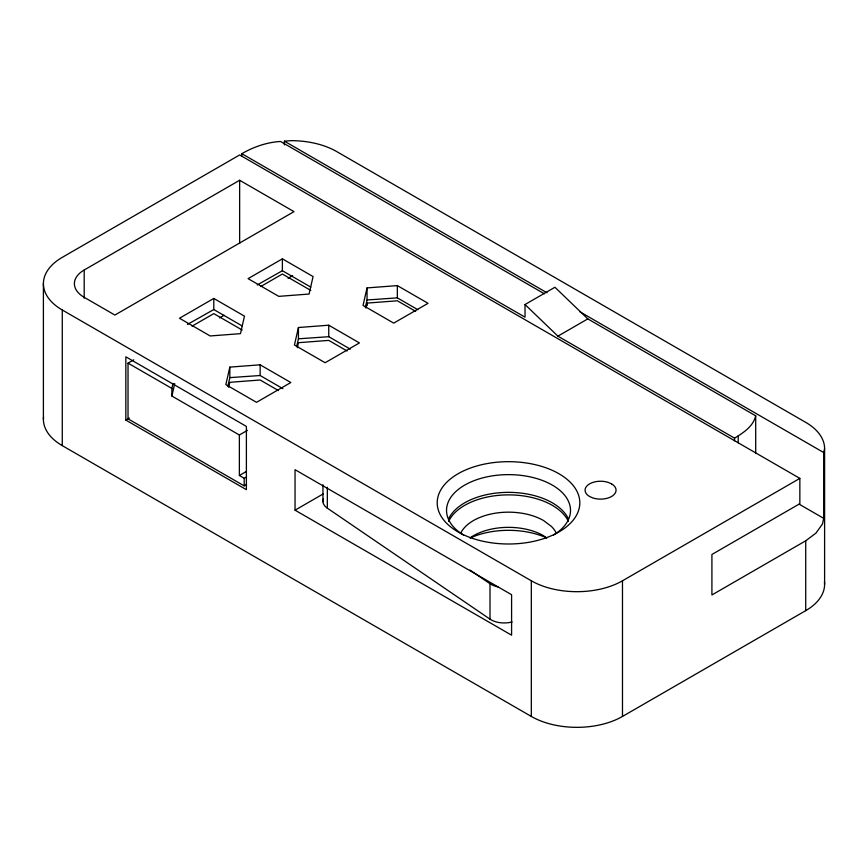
<?xml version="1.0" encoding="UTF-8"?>
<svg xmlns="http://www.w3.org/2000/svg" width="868" height="868" viewBox="0 0 868 868"><rect width="100%" height="100%" fill="white"/><g stroke="black" fill="none" stroke-linecap="round" stroke-linejoin="round"><path stroke-width="1.3" d="M755.702 415.815C753.294 426.34 743.279 432.882 734.545 438.145L557.896 336.155L525.021 304.527L554.934 287.254L587.81 318.892L755.702 415.815L755.702 453.508M824.459 581.907A64.471 37.226 0 0 1 805.721 610.649L622.486 716.436A64.471 37.226 0 0 1 531.314 716.436L62.279 445.642L62.279 309.995A64.471 37.226 0 0 1 62.279 257.351L239.644 154.949L799.851 478.387L799.851 503.69L711.912 554.468L711.912 594.96L805.721 540.797L815.963 533.093L822.408 524.109L823.721 518.359L823.721 452.553L824.6 448.68A64.471 37.226 0 0 0 805.721 422.358L336.686 151.564A64.471 37.226 0 0 0 291.095 140.659L284.389 141.169L284.389 144.967M247.38 430.387L239.373 435.009L171.875 396.036L171.875 388.441L173.014 383.45M171.875 396.036L174.728 383.548M229.836 367.121L225.843 384.622L256.527 402.329L290.823 382.528L260.14 364.81L229.836 367.121L229.836 377.634L227.839 386.282M228.696 387.302L229.836 382.311L260.14 380L278.465 390.578M298.44 327.518L294.436 345.008L325.131 362.726L359.428 342.925L328.744 325.207L298.44 327.518L298.44 338.813L296.726 346.224M297.301 347.699L298.44 342.697L328.744 340.397L347.07 350.976M367.045 287.916L363.041 305.406L393.725 323.124L428.032 303.312L397.349 285.605L367.045 287.916L367.045 299.981L365.33 307.391M365.895 308.097L367.045 303.095L397.349 300.784L415.674 311.362M241.836 156.218L241.836 153.69C253.619 146.866 266.877 142.265 280.516 141.473L544.388 293.807M84.196 270.002L239.644 180.262L294.002 211.64L114.88 315.051L84.196 297.333A33.472 19.324 0 0 1 84.196 270.002L84.196 298.201M213.788 298.44L179.481 318.252L210.164 335.959L240.469 333.659L244.472 316.158L213.788 298.44L213.788 309.54L242.194 325.945M282.382 258.838L248.085 278.639L278.769 296.357L309.073 294.046L313.077 276.556L282.382 258.838L282.382 270.718L310.798 287.113M246.545 484.528L244.201 485.885L128.03 418.821L128.03 363.139L133.748 359.84M192.067 326.173L213.788 313.63L242.194 330.035M260.66 286.57L282.382 274.028L310.798 290.422M219.506 317.927L224.074 315.279M288.1 278.313L292.679 275.677M125.838 420.079L246.393 489.682L246.393 426.405L125.838 356.813L125.838 420.079L129.365 418.05M239.373 435.009L239.373 475.501L246.414 471.443M239.373 475.501L244.201 478.29L246.545 476.933M557.896 336.155L587.81 318.892M295.044 510.178L511.588 635.192L511.588 594.699L295.044 469.686L295.044 510.178L323.113 493.968M62.279 309.995L531.314 580.779A64.471 37.226 0 0 0 622.486 580.779L799.851 478.387M187.488 324.426L213.788 309.54M257.232 284.954L282.382 270.718M367.045 299.981L397.349 297.865L417.801 309.681M298.44 338.813L328.744 336.697L350.336 349.164M229.836 377.634L260.14 375.519L282.87 388.647M284.389 141.169L547.014 292.798M579.846 311.753L823.721 452.553M241.836 153.69L525.021 317.178L525.021 304.527M799.146 504.167L823.721 518.359M128.03 363.139L171.875 388.441M469.946 570.059L490.008 583.73A18.597 10.742 0 0 0 497.917 586.898M323.352 498.959A18.597 10.742 0 0 0 327.334 508.171L490.008 619.155A18.597 10.742 0 0 0 512.131 621.933M546.439 537.889L543.585 535.74A49.595 28.633 0 0 0 470.185 537.813M824.6 448.68L824.6 584.327M805.721 540.797L805.721 610.649M738.212 436.029L738.212 442.756M734.545 438.145L734.545 440.792M622.486 580.779L622.486 716.436M531.314 580.779L531.314 716.436M490.008 583.73L490.008 619.155M397.349 285.605L397.349 297.865M367.045 303.095L367.045 305.623M328.744 325.207L328.744 336.697M327.334 487.23L327.334 508.171M322.95 484.735L322.95 501.747M260.14 364.81L260.14 375.519M244.201 478.29L244.201 485.885M239.644 180.262L239.644 243.376M43.4 283.673L43.4 419.32M448.637 518.88A61.986 35.794 0 0 1 508.518 492.351A61.986 35.794 0 0 1 568.399 518.88M463.566 535.068A61.986 35.794 0 0 1 465.064 484.897A61.986 35.794 0 0 1 551.972 484.897A61.986 35.794 0 0 1 553.48 535.068M62.279 445.642A64.471 37.226 0 0 1 43.541 416.9M470.196 537.976A61.986 35.794 0 0 1 546.84 537.976M448.637 521.408A61.986 35.794 0 0 1 508.518 494.879A61.986 35.794 0 0 1 568.399 521.408M460.615 533.386A49.595 28.633 0 0 1 543.585 520.55L551.473 526.485A49.595 28.633 0 0 1 556.421 533.386M611.528 483.856L608.316 482.434A15.494 8.951 0 0 0 588.276 484.735A15.494 8.951 0 0 0 589.611 496.507L592.822 497.928A15.494 8.951 0 0 0 612.862 495.628A15.494 8.951 0 0 0 611.528 483.856M472.876 538.486A71.295 41.154 0 0 0 579.813 502.832A71.295 41.154 0 0 0 472.876 467.19A71.295 41.154 0 0 0 472.876 538.486"/></g></svg>
